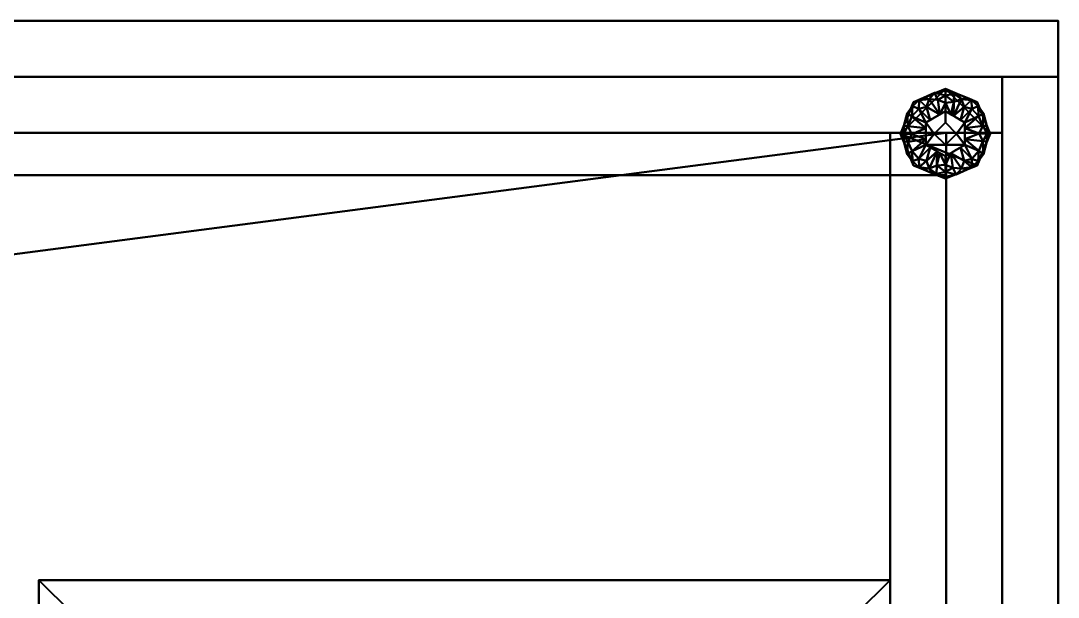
# Model space of a CAD drawing. Header units: millimetres. Extents: x -1250 to 1275, y -353 to 400.
# Drawn here: x 811.9 to 1275, y 142.6 to 400 of the extents above; entities that cross this region are included whole.
import ezdxf

# ---------------------------------------------------------------- set-up
doc = ezdxf.new("R2010")
doc.units = ezdxf.units.MM
doc.layers.add('I-FURN', color=7, linetype='Continuous', lineweight=40)

# ---------------------------------------------------------------- blocks, each defined once
blk = doc.blocks.new('FamilyGeomCombination_196631-Vista 1')
at = {"layer": 'I-FURN', "color": 33, "true_color": 0xb7a087}
mesh = blk.add_polyface(dxfattribs=at)
corners = [(-310, 400, 1025), (1275, 400, 1025), (1275, 400, 19.32), (-310, 400, 19.32)]
mesh.append_faces([[corners[k] for k in face] for face in [(2, 3, 0, 1)]], dxfattribs={"color": 33})
mesh = blk.add_polyface(dxfattribs=at)
corners = [(-310, 400, 19.32), (1275, 400, 19.32), (1275, 375, 19.32), (-310, 375, 19.32)]
mesh.append_faces([[corners[k] for k in face] for face in [(3, 0, 1, 2)]], dxfattribs={"color": 33})
mesh = blk.add_polyface(dxfattribs=at)
corners = [(-310, 400, 1025), (-310, 130, 1025), (1275, 130, 1025), (1275, 400, 1025)]
mesh.append_faces([[corners[k] for k in face] for face in [(2, 3, 0, 1)]], dxfattribs={"color": 33})
mesh = blk.add_polyface(dxfattribs=at)
corners = [(1275, 400, 19.32), (1275, 400, 1025), (1275, 130, 1025), (1275, 130, 1000), (1275, 375, 1000), (1275, 375, 19.32)]
mesh.append_faces([[corners[k] for k in face] for face in [(2, 3, 4, 1)]], dxfattribs={"vtx2": -1, "color": 33})
mesh.append_faces([[corners[k] for k in face] for face in [(4, 5, 0, 1)]], dxfattribs={"vtx3": -1, "color": 33})
mesh = blk.add_polyface(dxfattribs=at)
corners = [(-310, 375, 19.32), (1275, 375, 19.32), (1275, 375, 1000), (-310, 375, 1000)]
mesh.append_faces([[corners[k] for k in face] for face in [(2, 3, 0, 1)]], dxfattribs={"color": 33})
mesh = blk.add_polyface(dxfattribs=at)
corners = [(1275, 130, 1000), (-310, 130, 1000), (-310, 375, 1000), (1275, 375, 1000)]
mesh.append_faces([[corners[k] for k in face] for face in [(3, 0, 1, 2)]], dxfattribs={"color": 33})
blk = doc.blocks.new('Modulo 3 gavetas - Modulo 3 gavetas-207761-Vista 1')
at = {"layer": 'I-FURN', "color": 7, "true_color": 0xf5f5f3}
mesh = blk.add_polyface(dxfattribs=at)
corners = [(-190, -636.75, 700.39), (190, -636.75, 700.39), (190, -151.42, 700.39), (175, -151.42, 700.39), (175, -621.75, 700.39), (-175, -621.75, 700.39), (-175, -151.42, 700.39), (-190, -151.42, 700.39)]
mesh.append_faces([[corners[k] for k in face] for face in [(4, 1, 2, 3)]], dxfattribs={"vtx0": -1, "color": 7})
mesh.append_faces([[corners[k] for k in face] for face in [(7, 0, 5, 6)]], dxfattribs={"vtx1": -1, "color": 7})
mesh.append_faces([[corners[k] for k in face] for face in [(4, 5, 0, 1)]], dxfattribs={"vtx1": -1, "vtx3": -1, "color": 7})
mesh = blk.add_polyface(dxfattribs=at)
corners = [(-190, -636.75, 20), (-190, -151.42, 20), (-175, -151.42, 20), (-175, -621.75, 20), (175, -621.75, 20), (175, -151.42, 20), (190, -151.42, 20), (190, -636.75, 20)]
mesh.append_faces([[corners[k] for k in face] for face in [(0, 3, 4, 7)]], dxfattribs={"vtx0": -1, "vtx2": -1, "color": 7})
mesh.append_faces([[corners[k] for k in face] for face in [(1, 2, 3, 0)]], dxfattribs={"vtx2": -1, "color": 7})
mesh.append_faces([[corners[k] for k in face] for face in [(4, 5, 6, 7)]], dxfattribs={"vtx3": -1, "color": 7})
mesh = blk.add_polyface(dxfattribs=at)
corners = [(-190, -151.42, 700.39), (-190, -151.42, 20), (-190, -636.75, 20), (-190, -636.75, 700.39)]
mesh.append_faces([[corners[k] for k in face] for face in [(3, 0, 1, 2)]], dxfattribs={"color": 7})
mesh = blk.add_polyface(dxfattribs=at)
corners = [(190, -636.75, 700.39), (190, -636.75, 20), (190, -151.42, 20), (190, -151.42, 700.39)]
mesh.append_faces([[corners[k] for k in face] for face in [(3, 0, 1, 2)]], dxfattribs={"color": 7})
mesh = blk.add_polyface(dxfattribs=at)
corners = [(-190, -636.75, 700.39), (-190, -636.75, 20), (190, -636.75, 20), (190, -636.75, 700.39)]
mesh.append_faces([[corners[k] for k in face] for face in [(2, 3, 0, 1)]], dxfattribs={"color": 7})

msp = doc.modelspace()

# ---------------------------------------------------------------- block references
at = {"layer": 'I-FURN', "color": 33, "true_color": 0xb7a087}
msp.add_blockref('FamilyGeomCombination_196631-Vista 1', (0, 0), dxfattribs=at)
at = {"layer": 'I-FURN', "color": 7, "true_color": 0xf5f5f3, "rotation": 180}
msp.add_blockref('Modulo 3 gavetas - Modulo 3 gavetas-207761-Vista 1', (1010, -486.42), dxfattribs=at)

# ---------------------------------------------------------------- meshes
at = {"layer": 'I-FURN', "color": 7, "true_color": 0xf7f7f7}
mesh = msp.add_polyface(dxfattribs=at)
corners = [(-1250, 375, 20.06), (-1250, 375, 1000), (1250, 375, 1000), (1250, 375, 20.06)]
mesh.append_faces([[corners[k] for k in face] for face in [(3, 0, 1, 2)]], dxfattribs={"color": 7})
mesh = msp.add_polyface(dxfattribs=at)
corners = [(1250, 375, 1000), (-1250, 375, 1000), (-1250, 350, 1000), (1250, 350, 1000)]
mesh.append_faces([[corners[k] for k in face] for face in [(0, 1, 2, 3)]], dxfattribs={"color": 7})
mesh = msp.add_polyface(dxfattribs=at)
corners = [(-1250, 375, 20.06), (1250, 375, 20.06), (1250, 350, 20.06), (-1250, 350, 20.06)]
mesh.append_faces([[corners[k] for k in face] for face in [(0, 1, 2, 3)]], dxfattribs={"color": 7})
mesh = msp.add_polyface(dxfattribs=at)
corners = [(1250, 375, 20.06), (1250, 375, 1000), (1250, 350, 1000), (1250, 350, 20.06)]
mesh.append_faces([[corners[k] for k in face] for face in [(3, 0, 1, 2)]], dxfattribs={"color": 7})
at = {"layer": 'I-FURN', "color": 33, "true_color": 0xb7a087}
mesh = msp.add_polyface(dxfattribs=at)
corners = [(1250, 375, 1000), (1250, 375, 19.32), (1250, 130, 19.32), (1250, 130, 1000)]
mesh.append_faces([[corners[k] for k in face] for face in [(1, 2, 3, 0)]], dxfattribs={"color": 33})
mesh = msp.add_polyface(dxfattribs=at)
corners = [(1275, 130, 1000), (1275, 375, 1000), (1250, 375, 1000), (1250, 130, 1000)]
mesh.append_faces([[corners[k] for k in face] for face in [(3, 0, 1, 2)]], dxfattribs={"color": 33})
mesh = msp.add_polyface(dxfattribs=at)
corners = [(1275, 375, 19.32), (1275, 130, 19.32), (1250, 130, 19.32), (1250, 375, 19.32)]
mesh.append_faces([[corners[k] for k in face] for face in [(0, 1, 2, 3)]], dxfattribs={"color": 33})
mesh = msp.add_polyface(dxfattribs=at)
corners = [(1275, 375, 1000), (1275, 375, 19.32), (1250, 375, 19.32), (1250, 375, 1000)]
mesh.append_faces([[corners[k] for k in face] for face in [(0, 1, 2, 3)]], dxfattribs={"color": 33})
mesh = msp.add_polyface(dxfattribs=at)
corners = [(1275, 375, 1000), (1275, 130, 1000), (1275, 130, 19.32), (1275, 375, 19.32)]
mesh.append_faces([[corners[k] for k in face] for face in [(3, 0, 1, 2)]], dxfattribs={"color": 33})
at = {"layer": 'I-FURN', "color": 250, "true_color": 0x191919}
mesh = msp.add_polyface(dxfattribs=at)
corners = [(1224.6, 369.56), (1210.45, 363.7), (1204.6, 349.56), (1210.45, 335.42), (1224.6, 329.56), (1224.6, 330.32, 3.83), (1224.6, 332.49, 7.07), (1224.6, 335.73, 9.24), (1224.6, 339.56, 10), (1215.94, 344.56, 10), (1215.94, 354.56, 10), (1224.6, 359.56, 10), (1224.6, 363.39, 9.24), (1224.6, 366.63, 7.07), (1224.6, 368.8, 3.83), (1219.79, 356.79, 10), (1219.79, 342.33, 10), (1219.37, 367.39), (1219.37, 331.73), (1222.2, 358.17, 10), (1222.2, 340.95, 10), (1217.4, 365.04, 7.07), (1221.24, 364.75, 8.31), (1217.4, 334.08, 7.07), (1220.64, 331.68, 5.56), (1212.76, 360.74, 7.78), (1207.53, 356.63), (1215.94, 349.56, 10), (1207.85, 352.89, 7.07), (1207.91, 345.97, 7.07), (1212.76, 338.38, 7.78), (1207.53, 342.49), (1219.82, 367.76, 4.72), (1220.86, 335.32, 8.81), (1214.91, 365.55), (1212.97, 364.49, 4.51), (1209.98, 361.82, 4.21), (1209.69, 357.26, 7.35), (1208.99, 360.17), (1207.6, 358.64, 3.75), (1214.91, 333.57), (1212.97, 334.63, 4.51), (1209.98, 337.3, 4.21), (1209.72, 341.72, 7.32), (1208.99, 338.95), (1207.59, 340.47, 3.72), (1217.87, 355.67, 10), (1216.16, 361.6, 8.83), (1206.06, 353.1), (1215.94, 352.06, 10), (1209.57, 349.44, 8.64), (1205.93, 349.49, 4.99), (1206.06, 346.02), (1215.94, 347.06, 10), (1216.16, 337.52, 8.83), (1221, 341.64, 10), (1217.87, 343.45, 10)]
mesh.append_faces([[corners[k] for k in face] for face in [(5, 18, 4)]], dxfattribs={"vtx0": -1, "color": 250})
mesh.append_faces([[corners[k] for k in face] for face in [(14, 32, 13), (53, 43, 9)]], dxfattribs={"vtx0": -1, "vtx1": -1, "color": 250})
mesh.append_faces([[corners[k] for k in face] for face in [(33, 7, 20), (21, 47, 19), (37, 10, 25), (37, 25, 36), (42, 45, 44), (19, 12, 22), (33, 23, 24), (55, 23, 33), (14, 17, 32), (18, 24, 23), (22, 32, 21), (21, 19, 22), (18, 5, 24), (41, 30, 42), (35, 36, 25), (28, 51, 50), (3, 41, 42), (29, 53, 50), (40, 23, 41), (29, 51, 52), (32, 22, 13), (35, 1, 36), (33, 24, 6), (55, 54, 23), (32, 34, 21), (47, 35, 25), (21, 34, 35), (39, 28, 37), (38, 39, 36), (28, 49, 37), (36, 39, 37), (54, 41, 23), (43, 42, 30), (45, 42, 43), (43, 30, 9), (29, 45, 43), (35, 47, 21), (46, 47, 25), (39, 48, 28), (50, 49, 28), (28, 48, 51), (43, 53, 29), (29, 50, 51), (45, 29, 52), (41, 54, 30), (54, 56, 30)]], dxfattribs={"vtx0": -1, "vtx1": -1, "vtx2": -1, "color": 250})
mesh.append_faces([[corners[k] for k in face] for face in [(24, 5, 6), (22, 12, 13), (33, 6, 7), (25, 10, 46), (35, 34, 1), (51, 48, 2), (36, 1, 38), (41, 3, 40), (51, 2, 52)]], dxfattribs={"vtx0": -1, "vtx2": -1, "color": 250})
mesh.append_faces([[corners[k] for k in face] for face in [(39, 38, 26, 48)]], dxfattribs={"vtx0": -1, "vtx3": -1, "color": 250})
mesh.append_faces([[corners[k] for k in face] for face in [(15, 19, 47, 46), (17, 34, 32), (20, 55, 33), (16, 56, 54, 55), (27, 49, 50, 53), (49, 10, 37), (56, 9, 30), (40, 18, 23), (31, 44, 45, 52), (44, 3, 42)]], dxfattribs={"vtx1": -1, "vtx2": -1, "color": 250})
mesh.append_faces([[corners[k] for k in face] for face in [(19, 11, 12), (7, 8, 20), (14, 0, 17)]], dxfattribs={"vtx2": -1, "color": 250})
mesh = msp.add_polyface(dxfattribs=at)
corners = [(1224.6, 329.56), (1210.45, 335.42), (1204.6, 349.56), (1210.45, 363.7), (1224.6, 369.56), (1238.74, 363.7), (1244.6, 349.56), (1238.74, 335.42)]
mesh.append_faces([[corners[k] for k in face] for face in [(4, 2, 3)]], dxfattribs={"vtx0": -1, "color": 250})
mesh.append_faces([[corners[k] for k in face] for face in [(1, 2, 7, 0), (5, 6, 4)]], dxfattribs={"vtx1": -1, "color": 250})
mesh.append_faces([[corners[k] for k in face] for face in [(6, 7, 2, 4)]], dxfattribs={"vtx1": -1, "vtx2": -1, "vtx3": -1, "color": 250})
mesh = msp.add_polyface(dxfattribs=at)
corners = [(1224.6, 339.56, 10), (1224.6, 335.73, 9.24), (1224.6, 332.49, 7.07), (1224.6, 330.32, 3.83), (1224.6, 329.56), (1238.74, 335.42), (1244.6, 349.56), (1238.74, 363.7), (1224.6, 369.56), (1224.6, 368.8, 3.83), (1224.6, 366.63, 7.07), (1224.6, 363.39, 9.24), (1224.6, 359.56, 10), (1233.26, 354.56, 10), (1233.26, 344.56, 10), (1229.4, 342.33, 10), (1229.4, 356.79, 10), (1229.83, 331.73), (1229.83, 367.39), (1227, 340.95, 10), (1227, 358.17, 10), (1231.8, 334.08, 7.07), (1227.96, 334.37, 8.31), (1231.8, 365.04, 7.07), (1228.55, 367.44, 5.56), (1236.43, 338.38, 7.78), (1241.67, 342.49), (1233.26, 349.56, 10), (1241.34, 346.23, 7.07), (1241.29, 353.15, 7.07), (1236.43, 360.74, 7.78), (1241.67, 356.63), (1229.38, 331.36, 4.72), (1228.34, 363.8, 8.81), (1234.28, 333.57), (1236.22, 334.63, 4.51), (1239.21, 337.3, 4.21), (1239.5, 341.86, 7.35), (1240.2, 338.95), (1241.59, 340.48, 3.75), (1234.28, 365.55), (1236.22, 364.49, 4.51), (1239.21, 361.82, 4.21), (1239.47, 357.4, 7.32), (1240.2, 360.17), (1241.6, 358.65, 3.72), (1231.33, 343.45, 10), (1233.03, 337.52, 8.83), (1243.13, 346.02), (1233.26, 347.06, 10), (1239.63, 349.68, 8.64), (1243.27, 349.63, 4.99), (1243.13, 353.1), (1233.26, 352.06, 10), (1233.03, 361.6, 8.83), (1228.2, 357.48, 10), (1231.33, 355.67, 10)]
mesh.append_faces([[corners[k] for k in face] for face in [(9, 18, 8)]], dxfattribs={"vtx0": -1, "color": 250})
mesh.append_faces([[corners[k] for k in face] for face in [(53, 43, 13)]], dxfattribs={"vtx0": -1, "vtx1": -1, "color": 250})
mesh.append_faces([[corners[k] for k in face] for face in [(21, 47, 19), (37, 25, 36), (42, 45, 44), (33, 11, 20), (19, 22, 21), (33, 23, 24), (19, 1, 22), (55, 23, 33), (3, 17, 32), (18, 24, 23), (22, 32, 21), (18, 9, 24), (41, 30, 42), (35, 36, 25), (39, 48, 28), (35, 47, 21), (7, 41, 42), (29, 53, 50), (40, 23, 41), (29, 51, 52), (32, 22, 2), (35, 5, 36), (33, 24, 10), (55, 54, 23), (32, 34, 21), (47, 35, 25), (21, 34, 35), (39, 28, 37), (38, 39, 36), (28, 49, 37), (36, 39, 37), (54, 41, 23), (43, 42, 30), (45, 42, 43), (43, 30, 13), (29, 45, 43), (14, 25, 37), (46, 47, 25), (51, 50, 28), (50, 49, 28), (28, 48, 51), (43, 53, 29), (29, 50, 51), (45, 29, 52), (41, 54, 30), (54, 56, 30)]], dxfattribs={"vtx0": -1, "vtx1": -1, "vtx2": -1, "color": 250})
mesh.append_faces([[corners[k] for k in face] for face in [(22, 1, 2), (25, 14, 46), (32, 2, 3), (24, 9, 10), (33, 10, 11), (51, 48, 6), (35, 34, 5), (37, 49, 14), (36, 5, 38), (41, 7, 40), (51, 6, 52)]], dxfattribs={"vtx0": -1, "vtx2": -1, "color": 250})
mesh.append_faces([[corners[k] for k in face] for face in [(39, 38, 26, 48)]], dxfattribs={"vtx0": -1, "vtx3": -1, "color": 250})
mesh.append_faces([[corners[k] for k in face] for face in [(16, 56, 54, 55), (15, 19, 47, 46), (17, 34, 32), (20, 55, 33), (27, 49, 50, 53), (56, 13, 30), (40, 18, 23), (31, 44, 45, 52), (44, 7, 42)]], dxfattribs={"vtx1": -1, "vtx2": -1, "color": 250})
mesh.append_faces([[corners[k] for k in face] for face in [(19, 0, 1), (3, 4, 17), (11, 12, 20)]], dxfattribs={"vtx2": -1, "color": 250})
mesh = msp.add_polyface(dxfattribs=at)
corners = [(1224.6, 359.56, 10), (1215.94, 354.56, 10), (1215.94, 344.56, 10), (1224.6, 339.56, 10), (1233.26, 344.56, 10), (1233.26, 354.56, 10), (1224.6, 354.56, 10), (1229.6, 349.56, 10), (1224.6, 344.56, 10), (1219.6, 349.56, 10)]
mesh.append_faces([[corners[k] for k in face] for face in [(9, 2, 8)]], dxfattribs={"vtx0": -1, "vtx1": -1, "color": 250})
mesh.append_faces([[corners[k] for k in face] for face in [(4, 7, 8), (7, 4, 5), (1, 9, 6, 0), (9, 1, 2)]], dxfattribs={"vtx0": -1, "vtx2": -1, "color": 250})
mesh.append_faces([[corners[k] for k in face] for face in [(8, 2, 3, 4)]], dxfattribs={"vtx0": -1, "vtx3": -1, "color": 250})
mesh.append_faces([[corners[k] for k in face] for face in [(5, 0, 6, 7)]], dxfattribs={"vtx1": -1, "vtx3": -1, "color": 250})
mesh = msp.add_polyface(dxfattribs=at)
corners = [(1224.6, 344.56, 35), (1219.6, 349.56, 35), (1224.6, 354.56, 35), (1224.6, 354.56, 28.75), (1224.6, 354.56, 22.5), (1224.6, 354.56, 16.25), (1224.6, 354.56, 10), (1219.6, 349.56, 10), (1224.6, 344.56, 10), (1224.6, 344.56, 16.25), (1224.6, 344.56, 22.5), (1224.6, 344.56, 28.75)]
mesh.append_faces([[corners[k] for k in face] for face in [(7, 1, 4)]], dxfattribs={"vtx0": -1, "vtx1": -1, "vtx2": -1, "color": 250})
mesh.append_faces([[corners[k] for k in face] for face in [(10, 11, 1, 7)]], dxfattribs={"vtx1": -1, "vtx2": -1, "vtx3": -1, "color": 250})
mesh.append_faces([[corners[k] for k in face] for face in [(11, 0, 1), (5, 6, 7, 4)]], dxfattribs={"vtx2": -1, "color": 250})
mesh.append_faces([[corners[k] for k in face] for face in [(7, 8, 9, 10), (1, 2, 3, 4)]], dxfattribs={"vtx3": -1, "color": 250})
mesh = msp.add_polyface(dxfattribs=at)
corners = [(1224.6, 344.56, 35), (1229.6, 349.56, 35), (1224.6, 354.56, 35), (1219.6, 349.56, 35)]
mesh.append_faces([[corners[k] for k in face] for face in [(0, 1, 2, 3)]], dxfattribs={"color": 250})
mesh = msp.add_polyface(dxfattribs=at)
corners = [(1224.6, 354.56, 10), (1224.6, 354.56, 16.25), (1224.6, 354.56, 22.5), (1224.6, 354.56, 28.75), (1224.6, 354.56, 35), (1229.6, 349.56, 35), (1224.6, 344.56, 35), (1224.6, 344.56, 28.75), (1224.6, 344.56, 22.5), (1224.6, 344.56, 16.25), (1224.6, 344.56, 10), (1229.6, 349.56, 10)]
mesh.append_faces([[corners[k] for k in face] for face in [(7, 5, 6)]], dxfattribs={"vtx0": -1, "color": 250})
mesh.append_faces([[corners[k] for k in face] for face in [(11, 2, 5), (8, 11, 5, 7)]], dxfattribs={"vtx0": -1, "vtx1": -1, "vtx2": -1, "color": 250})
mesh.append_faces([[corners[k] for k in face] for face in [(1, 2, 11, 0)]], dxfattribs={"vtx1": -1, "color": 250})
mesh.append_faces([[corners[k] for k in face] for face in [(3, 4, 5, 2), (9, 10, 11, 8)]], dxfattribs={"vtx2": -1, "color": 250})
at = {"layer": 'I-FURN', "color": 7, "true_color": 0xf7f7f7}
mesh = msp.add_polyface(dxfattribs=at)
corners = [(-1250, 350, 20.06), (1250, 350, 20.06), (1250, 350, 1000), (-1250, 350, 1000)]
mesh.append_faces([[corners[k] for k in face] for face in [(2, 3, 0, 1)]], dxfattribs={"color": 7})
mesh = msp.add_polyface(dxfattribs=at)
corners = [(-1225, -350, 725), (1225, -350, 725), (1225, 350, 725), (-1225, 350, 725), (136.27, 208.16, 725), (136.27, 89.97, 725), (-133.24, 89.97, 725), (-133.24, 208.16, 725)]
mesh.append_faces([[corners[k] for k in face] for face in [(7, 3, 6)]], dxfattribs={"vtx0": -1, "vtx1": -1, "color": 7})
mesh.append_faces([[corners[k] for k in face] for face in [(5, 1, 2, 4), (1, 5, 6)]], dxfattribs={"vtx0": -1, "vtx2": -1, "color": 7})
mesh.append_faces([[corners[k] for k in face] for face in [(6, 3, 0, 1)]], dxfattribs={"vtx0": -1, "vtx3": -1, "color": 7})
mesh.append_faces([[corners[k] for k in face] for face in [(2, 3, 7, 4)]], dxfattribs={"vtx1": -1, "vtx3": -1, "color": 7})
mesh = msp.add_polyface(dxfattribs=at)
corners = [(-1225, -350, 700), (-1225, 350, 700), (1225, 350, 700), (1225, -350, 700), (136.27, 208.16, 700), (-133.24, 208.16, 700), (-133.24, 89.97, 700), (136.27, 89.97, 700)]
mesh.append_faces([[corners[k] for k in face] for face in [(7, 3, 6)]], dxfattribs={"vtx0": -1, "vtx1": -1, "color": 7})
mesh.append_faces([[corners[k] for k in face] for face in [(2, 4, 5, 1), (1, 5, 6)]], dxfattribs={"vtx0": -1, "vtx2": -1, "color": 7})
mesh.append_faces([[corners[k] for k in face] for face in [(0, 1, 6, 3)]], dxfattribs={"vtx1": -1, "vtx2": -1, "color": 7})
mesh.append_faces([[corners[k] for k in face] for face in [(2, 3, 7, 4)]], dxfattribs={"vtx1": -1, "vtx3": -1, "color": 7})
mesh = msp.add_polyface(dxfattribs=at)
corners = [(-1225, 350, 725), (1225, 350, 725), (1225, 350, 700), (-1225, 350, 700)]
mesh.append_faces([[corners[k] for k in face] for face in [(3, 0, 1, 2)]], dxfattribs={"color": 7})
mesh = msp.add_polyface(dxfattribs=at)
corners = [(-1225, 350, 20.06), (-1225, 350, 700), (1225, 350, 700), (1225, 350, 20.06)]
mesh.append_faces([[corners[k] for k in face] for face in [(3, 0, 1, 2)]], dxfattribs={"color": 7})
mesh = msp.add_polyface(dxfattribs=at)
corners = [(1225, 350, 700), (-1225, 350, 700), (-1225, 331, 700), (1225, 331, 700)]
mesh.append_faces([[corners[k] for k in face] for face in [(0, 1, 2, 3)]], dxfattribs={"color": 7})
mesh = msp.add_polyface(dxfattribs=at)
corners = [(-1225, 350, 20.06), (1225, 350, 20.06), (1225, 331, 20.06), (-1225, 331, 20.06)]
mesh.append_faces([[corners[k] for k in face] for face in [(0, 1, 2, 3)]], dxfattribs={"color": 7})
mesh = msp.add_polyface(dxfattribs=at)
corners = [(1200, -350, 20.06), (1200, -350, 700), (1200, 350, 700), (1200, 350, 20.06)]
mesh.append_faces([[corners[k] for k in face] for face in [(2, 3, 0, 1)]], dxfattribs={"color": 7})
mesh = msp.add_polyface(dxfattribs=at)
corners = [(1200, 350, 700), (1200, -350, 700), (1225, -350, 700), (1225, 350, 700)]
mesh.append_faces([[corners[k] for k in face] for face in [(3, 0, 1, 2)]], dxfattribs={"color": 7})
mesh = msp.add_polyface(dxfattribs=at)
corners = [(1200, 350, 20.06), (1200, 350, 700), (1225, 350, 700), (1225, 350, 20.06)]
mesh.append_faces([[corners[k] for k in face] for face in [(3, 0, 1, 2)]], dxfattribs={"color": 7})
mesh = msp.add_polyface(dxfattribs=at)
corners = [(1200, -350, 20.06), (1200, 350, 20.06), (1225, 350, 20.06), (1225, -350, 20.06)]
mesh.append_faces([[corners[k] for k in face] for face in [(0, 1, 2, 3)]], dxfattribs={"color": 7})
mesh = msp.add_polyface(dxfattribs=at)
corners = [(1225, 350, 725), (1225, -350, 725), (1225, -350, 700), (1225, 350, 700)]
mesh.append_faces([[corners[k] for k in face] for face in [(0, 1, 2, 3)]], dxfattribs={"color": 7})
mesh = msp.add_polyface(dxfattribs=at)
corners = [(1225, -350, 20.06), (1225, 350, 20.06), (1225, 350, 700), (1225, -350, 700)]
mesh.append_faces([[corners[k] for k in face] for face in [(2, 3, 0, 1)]], dxfattribs={"color": 7})
mesh = msp.add_polyface(dxfattribs=at)
corners = [(1225, 350, 20.06), (1225, 350, 700), (1225, 331, 700), (1225, 331, 20.06)]
mesh.append_faces([[corners[k] for k in face] for face in [(0, 1, 2, 3)]], dxfattribs={"color": 7})
mesh = msp.add_polyface(dxfattribs=at)
corners = [(1225, -350, 20.06), (1225, -350, 1000), (1225, 350, 1000), (1225, 350, 20.06)]
mesh.append_faces([[corners[k] for k in face] for face in [(2, 3, 0, 1)]], dxfattribs={"color": 7})
mesh = msp.add_polyface(dxfattribs=at)
corners = [(1250, -350, 1000), (1250, 350, 1000), (1225, 350, 1000), (1225, -350, 1000)]
mesh.append_faces([[corners[k] for k in face] for face in [(0, 1, 2, 3)]], dxfattribs={"color": 7})
mesh = msp.add_polyface(dxfattribs=at)
corners = [(1250, 350, 1000), (1250, 350, 20.06), (1225, 350, 20.06), (1225, 350, 1000)]
mesh.append_faces([[corners[k] for k in face] for face in [(0, 1, 2, 3)]], dxfattribs={"color": 7})
mesh = msp.add_polyface(dxfattribs=at)
corners = [(1250, 350, 20.06), (1250, -350, 20.06), (1225, -350, 20.06), (1225, 350, 20.06)]
mesh.append_faces([[corners[k] for k in face] for face in [(0, 1, 2, 3)]], dxfattribs={"color": 7})
mesh = msp.add_polyface(dxfattribs=at)
corners = [(1250, -350, 20.06), (1250, 350, 20.06), (1250, 350, 1000), (1250, -350, 1000)]
mesh.append_faces([[corners[k] for k in face] for face in [(3, 0, 1, 2)]], dxfattribs={"color": 7})
mesh = msp.add_polyface(dxfattribs=at)
corners = [(-1225, 331, 20.06), (1225, 331, 20.06), (1225, 331, 700), (-1225, 331, 700)]
mesh.append_faces([[corners[k] for k in face] for face in [(1, 2, 3, 0)]], dxfattribs={"color": 7})

doc.saveas('drawing.dxf')
